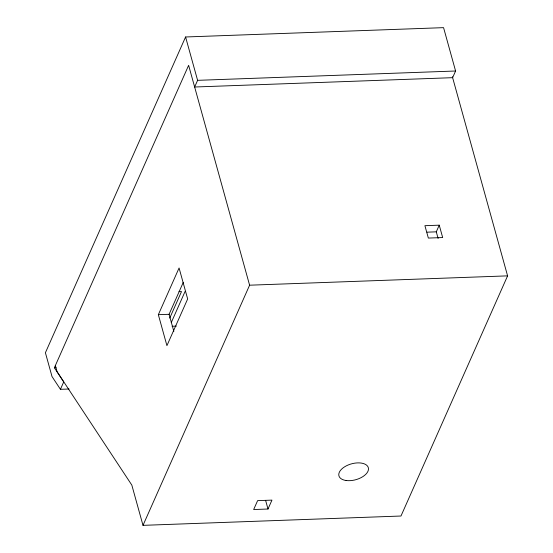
<?xml version="1.0" encoding="UTF-8"?>
<svg xmlns="http://www.w3.org/2000/svg" width="553" height="553" viewBox="0 0 553 553"><rect width="100%" height="100%" fill="white"/><g stroke="black" fill="none" stroke-linecap="round" stroke-linejoin="round"><path stroke-width="0.83" d="M185.58 36.982L197.601 80.337L194.642 87.008L452.63 77.676L455.589 71.005L443.568 27.65L185.58 36.982L45.408 352.738L52.01 376.538L60.436 389.326L69.063 389.008M60.436 389.326L63.726 381.916L54.381 367.745L188.628 65.33L249.603 285.196L142.999 525.35L400.98 516.018L507.592 275.864L452.368 76.743M158.345 314.678L179.075 267.984L187.661 298.952L166.93 345.646L158.345 314.678L169.094 314.291L183.257 282.383M169.736 318.086L181.508 291.562L178.965 291.652M171.236 322.641L185.096 291.431M268.005 509.016L271.952 500.119L257.622 500.638L253.668 509.534L268.005 509.016L265.64 500.5M438.114 238.44L436.282 231.838L439.241 225.168L424.911 225.686L428.347 238.073L442.676 237.555L439.241 225.168M197.601 80.337L455.589 71.005M427.006 232.17L436.282 231.838M249.603 285.196L507.592 275.864M172.107 326.277L176.352 326.125M54.381 367.745L56.033 367.683M169.094 314.291L173.842 331.406M142.999 525.35L131.828 485.092L57.083 371.713L55.369 365.519M346.109 480.509A15.256 8.219 -15.5 0 0 368.498 468.979A15.256 8.219 -15.5 0 0 346.289 465.861A15.256 8.219 -15.5 0 0 346.109 480.509"/></g></svg>
